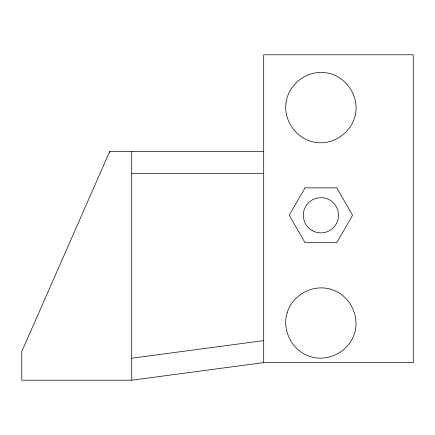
<?xml version="1.0" encoding="UTF-8"?>
<svg xmlns="http://www.w3.org/2000/svg" width="435" height="435" viewBox="0 0 435 435"><rect width="100%" height="100%" fill="white"/><g stroke="black" fill="none" stroke-linecap="round" stroke-linejoin="round"><path stroke-width="0.65" d="M109.74 152.794L109.74 151.434L263.697 151.434M109.74 151.434L21.75 351.616L21.75 380.206L131.74 380.206L263.697 362.611L413.25 362.611L413.25 54.794L263.697 54.794L263.697 362.611M131.74 358.212L263.697 340.61M131.74 173.434L263.697 173.434M131.74 151.434L131.74 380.206M286.083 102.377C283.18 120.99 297.034 139.722 315.679 142.392C334.292 145.301 353.03 131.446 355.699 112.795C358.603 94.183 344.748 75.451 326.103 72.775C307.491 69.872 288.753 83.727 286.083 102.377M287.285 312.46C281.521 330.393 292.298 351.056 310.302 356.591C328.24 362.355 348.897 351.578 354.438 333.569C360.196 315.636 349.419 294.974 331.416 289.438C313.483 283.674 292.82 294.451 287.285 312.46M305.055 187.844L289.215 215.276L305.055 242.708L336.728 242.708L352.567 215.276L336.728 187.844L305.055 187.844M312.091 230.517A17.596 17.596 0 0 0 338.49 215.276A17.596 17.596 0 0 0 312.091 200.035A17.596 17.596 0 0 0 312.091 230.517"/></g></svg>
